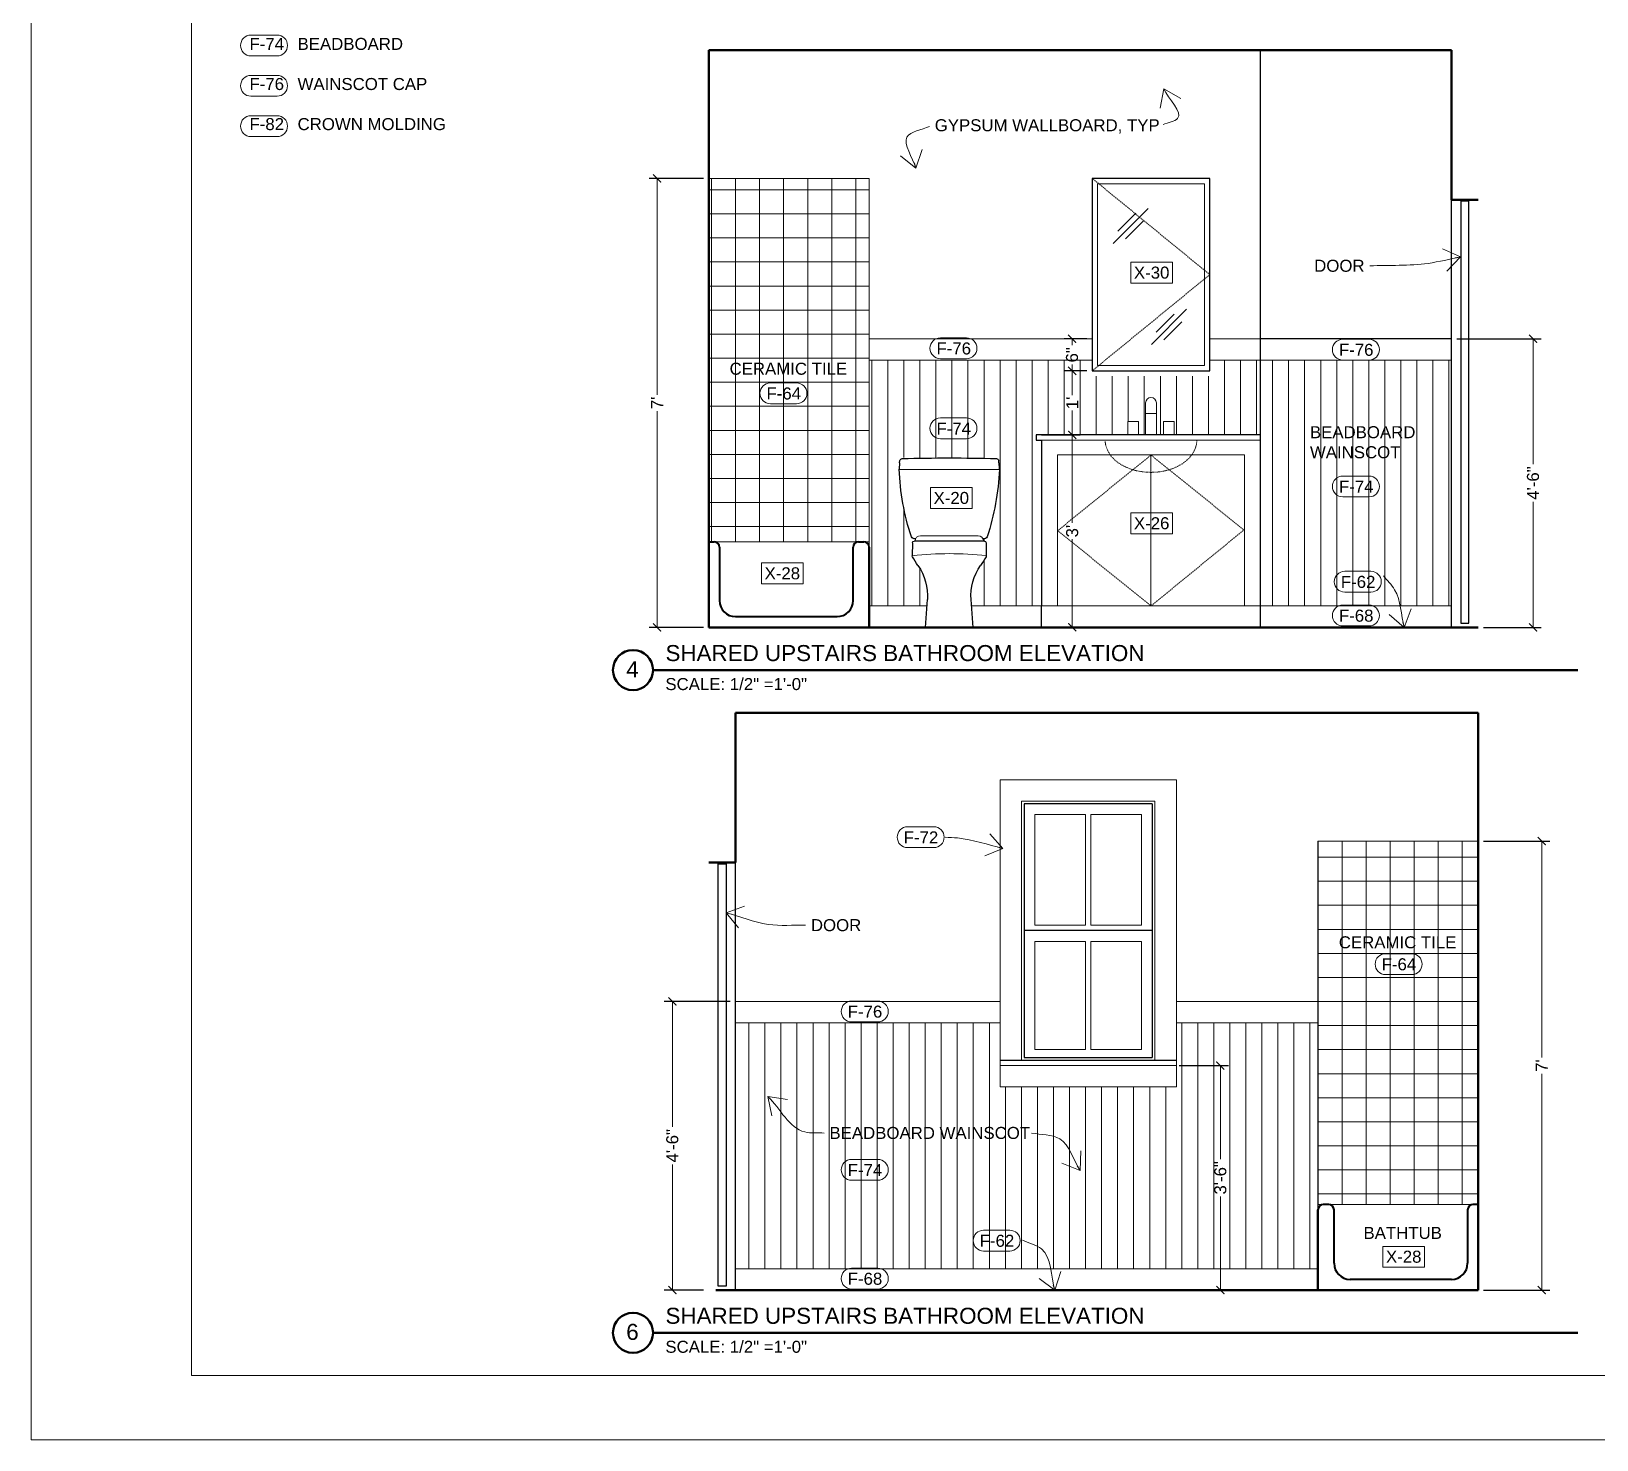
# Model space of a CAD drawing. Header units: inches. Extents: x -4969 to 16721, y 2489 to 24693.
# Drawn here: x 2466 to 2758.9, y 3602.5 to 3866 of the extents above; entities that cross this region are included whole.
import ezdxf

# ---------------------------------------------------------------- set-up
doc = ezdxf.new("R2010")
doc.units = ezdxf.units.IN
doc.header["$MEASUREMENT"] = 0
doc.linetypes.add('DASHED2', pattern=[0.375, 0.25, -0.125])
doc.layers.get('0').update_dxf_attribs({"lineweight": 5})
doc.layers.add('0-NPLT', color=1, linetype='Continuous', plot=False)
for name, color, linetype, lineweight in [('1', 1, 'Continuous', 9), ('2', 6, 'Continuous', 20), ('3', 3, 'Continuous', 30), ('4', 2, 'Continuous', 40), ('5', 4, 'Continuous', 50), ('A-DIMSx', 7, 'Continuous', 9), ('A-SYMB', 7, 'Continuous', 20), ('A-TEXTx', 7, 'Continuous', 20), ('TB-11x17', 7, 'Continuous', 100)]:
    doc.layers.add(name, color=color, linetype=linetype, lineweight=lineweight)
doc.styles.get("Standard").update_dxf_attribs({"font": 'Arial.ttf'})
doc.dimstyles.get("Standard").update_dxf_attribs({"dimtxt": 3, "dimasz": 2, "dimexe": 0.03125, "dimexo": 0.0625, "dimgap": 0.03125, "dimtad": 0, "dimtoh": 1, "dimdec": 4, "dimlfac": 0.99985, "dimzin": 0, "dimdsep": 46, "dimlunit": 4, "dimtxsty": 'Standard', "dimblk": 'ARCHTICK', "dimblk1": 'ARCHTICK', "dimblk2": 'ARCHTICK', "dimcen": 0.09, "dimclrt": 256, "dimadec": 0, "dimazin": 0, "dimtfac": 1, "dimtdec": 4, "dimtofl": 0, "dimtmove": 0, "dimatfit": 3, "dimfxl": 1, "dimtolj": 1, "dimtzin": 0, "dimarcsym": 0})
pattern_1 = [(90, (46.2847, 6.8592), (-3, 2e-16), [])]

# ---------------------------------------------------------------- blocks, each defined once
blk = doc.blocks.new('TOILET round TOTO front')
at = {"layer": '1', "linetype": 'Continuous'}
blk.add_line((20697.74, 1777.34), (20716.49, 1777.34), dxfattribs=at)
blk.add_arc((20707.06, 1700.07), 61.53, 83.5209, 96.4133, dxfattribs=at)
at = {"layer": '3', "linetype": 'Continuous'}
for p, q in [((20697.83, 1778.6), (20697.74, 1777.34)), ((20697.84, 1778.62), (20697.75, 1777.46)), ((20716.4, 1778.62), (20716.49, 1777.42)), ((20700.23, 1763.64), (20700.18, 1761.22)), ((20700.23, 1763.64), (20700.18, 1761.22)), ((20700.55, 1763.95), (20713.69, 1763.95)), ((20714, 1763.64), (20714.05, 1761.22)), ((20714, 1763.64), (20714.05, 1761.22)), ((20702.65, 1747.81), (20703.03, 1753.01)), ((20711.58, 1747.81), (20711.2, 1753.01)), ((20702.65, 1747.81), (20711.58, 1747.81))]:
    blk.add_line(p, q, dxfattribs=at)
at = {"layer": '3'}
for p, q in [((20697.83, 1778.6), (20697.87, 1779.01)), ((20716.4, 1778.6), (20716.36, 1779.01))]:
    blk.add_line(p, q, dxfattribs=at)
at = {"layer": '3', "lineweight": 5, "ltscale": 0.1}
for p, q in [((20700.72, 1763.95), (20700.72, 1763.95)), ((20701.72, 1764.95), (20712.51, 1764.95)), ((20713.51, 1763.95), (20713.51, 1763.95))]:
    blk.add_line(p, q, dxfattribs=at)
at = {"layer": '3'}
for centre, start, end in [((20698.32, 1778.93), 91.6637, 169.4272), ((20715.91, 1778.93), 10.3125, 88.3363)]:
    blk.add_arc(centre, 0.458, start, end, dxfattribs=at)
at = {"layer": '3', "linetype": 'Continuous'}
for centre, radius, start, end in [((20707.6, 1416.7), 362.81, 90.0771, 91.4679), ((20706.63, 1416.7), 362.81, 88.5321, 89.9229), ((20744.13, 1779.28), 46.43, 182.3973, 198.229), ((20670.58, 1779.16), 45.94, 341.7263, 357.8263), ((20700.73, 1765.14), 0.799, 208.8893, 275.2329), ((20700.55, 1763.64), 0.315, 90, 178.8457), ((20700.55, 1763.64), 0.315, 90, 178.8457), ((20713.51, 1765.14), 0.8, 264.6984, 331.1046), ((20713.69, 1763.64), 0.315, 1.1543, 90), ((20713.69, 1763.64), 0.315, 1.1543, 90), ((20700.58, 1761.21), 0.394, 178.8457, 209.5848), ((20700.58, 1761.21), 0.394, 178.8457, 209.5848), ((20717.7, 1770.93), 20.08, 209.5848, 215.1041), ((20696.54, 1770.93), 20.08, 324.8959, 330.4152), ((20713.66, 1761.21), 0.394, 330.4152, 1.1543), ((20713.66, 1761.21), 0.394, 330.4152, 1.1543), ((20693.21, 1753.72), 9.84, 355.8464, 35.1041), ((20721.02, 1753.72), 9.84, 144.8959, 184.1536)]:
    blk.add_arc(centre, radius, start, end, dxfattribs=at)
at = {"layer": '3', "lineweight": 5, "ltscale": 0.1}
for centre, start, end in [((20701.72, 1763.95), 90, 180), ((20712.51, 1763.95), 0, 90)]:
    blk.add_arc(centre, 1, start, end, dxfattribs=at)
blk = doc.blocks.new('_ArchTick')
at = {"color": 0, "linetype": 'ByBlock', "lineweight": 0, "const_width": 0.15}
blk.add_lwpolyline([(-0.5, -0.5), (0.5, 0.5)], dxfattribs=at)
blk = doc.blocks.new('*D255')
at = {"layer": 'A-DIMSx', "color": 0, "lineweight": -2, "ltscale": 0.1, "transparency": 16777216}
for p, q in [((2732.78, 3808.5), (2748.53, 3808.5)), ((2737.78, 3754.5), (2748.53, 3754.5))]:
    blk.add_line(p, q, dxfattribs=at)
at = {"layer": 'A-DIMSx', "color": 0, "lineweight": 5, "ltscale": 0.1, "transparency": 16777216}
for p, q in [((2747.03, 3808.5), (2747.03, 3785.04)), ((2747.03, 3754.5), (2747.03, 3777.97))]:
    blk.add_line(p, q, dxfattribs=at)
at = {"layer": 'Defpoints', "color": 0, "ltscale": 0.1, "transparency": 16777216}
for p in [(2731.78, 3808.5), (2736.78, 3754.5), (2747.03, 3754.5)]:
    blk.add_point(p, dxfattribs=at)
at = {"layer": 'A-DIMSx', "color": 0, "lineweight": 5, "ltscale": 0.1, "transparency": 16777216, "xscale": 1.5, "yscale": 1.5, "zscale": 1.5}
for p, rotation in [((2747.03, 3808.5), 90), ((2747.03, 3754.5), 270)]:
    blk.add_blockref('_ArchTick', p, dxfattribs=dict(at, rotation=rotation))
at = {"layer": 'A-DIMSx', "ltscale": 0.1, "transparency": 16777216, "insert": (2747.03, 3781.5), "char_height": 2.25, "attachment_point": 5, "rotation": 90}
blk.add_mtext('\\A1;4\'-6"', dxfattribs=at)
blk = doc.blocks.new('*D256')
at = {"layer": 'A-DIMSx', "color": 0, "lineweight": -2, "ltscale": 0.1, "transparency": 16777216}
for p, q in [((2655.03, 3790.5), (2662.29, 3790.5)), ((2656.03, 3754.5), (2662.29, 3754.5))]:
    blk.add_line(p, q, dxfattribs=at)
at = {"layer": 'A-DIMSx', "color": 0, "lineweight": 5, "ltscale": 0.1, "transparency": 16777216}
for p, q in [((2660.79, 3790.5), (2660.79, 3774.04)), ((2660.79, 3754.5), (2660.79, 3770.97))]:
    blk.add_line(p, q, dxfattribs=at)
at = {"layer": 'Defpoints', "color": 0, "ltscale": 0.1, "transparency": 16777216}
for p in [(2654.03, 3790.5), (2655.03, 3754.5), (2660.79, 3754.5)]:
    blk.add_point(p, dxfattribs=at)
at = {"layer": 'A-DIMSx', "color": 0, "lineweight": 5, "ltscale": 0.1, "transparency": 16777216, "xscale": 1.5, "yscale": 1.5, "zscale": 1.5}
for p, rotation in [((2660.79, 3790.5), 90), ((2660.79, 3754.5), 270)]:
    blk.add_blockref('_ArchTick', p, dxfattribs=dict(at, rotation=rotation))
at = {"layer": 'A-DIMSx', "ltscale": 0.1, "transparency": 16777216, "insert": (2660.79, 3772.5), "char_height": 2.25, "attachment_point": 5, "rotation": 90}
blk.add_mtext("\\A1;3'", dxfattribs=at)
blk = doc.blocks.new('*D257')
at = {"layer": 'A-DIMSx', "color": 0, "lineweight": -2, "ltscale": 0.1, "transparency": 16777216}
for p, q in [((2663.53, 3802.5), (2659.29, 3802.5)), ((2659.79, 3790.5), (2659.29, 3790.5))]:
    blk.add_line(p, q, dxfattribs=at)
at = {"layer": 'A-DIMSx', "color": 0, "lineweight": 5, "ltscale": 0.1, "transparency": 16777216}
for p, q in [((2660.79, 3802.5), (2660.79, 3797.93)), ((2660.79, 3790.5), (2660.79, 3795.07))]:
    blk.add_line(p, q, dxfattribs=at)
at = {"layer": 'Defpoints', "color": 0, "ltscale": 0.1, "transparency": 16777216}
for p in [(2660.79, 3802.5), (2664.53, 3802.5), (2660.79, 3790.5)]:
    blk.add_point(p, dxfattribs=at)
at = {"layer": 'A-DIMSx', "color": 0, "lineweight": 5, "ltscale": 0.1, "transparency": 16777216, "xscale": 1.5, "yscale": 1.5, "zscale": 1.5}
for p, rotation in [((2660.79, 3802.5), 90), ((2660.79, 3790.5), 270)]:
    blk.add_blockref('_ArchTick', p, dxfattribs=dict(at, rotation=rotation))
at = {"layer": 'A-DIMSx', "ltscale": 0.1, "transparency": 16777216, "insert": (2660.79, 3796.5), "char_height": 2.25, "attachment_point": 5, "rotation": 90}
blk.add_mtext("\\A1;1'", dxfattribs=at)
blk = doc.blocks.new('*D258')
at = {"layer": 'A-DIMSx', "color": 0, "lineweight": -2, "ltscale": 0.1, "transparency": 16777216}
for p, q in [((2663.53, 3808.5), (2659.26, 3808.5)), ((2663.53, 3802.5), (2659.26, 3802.5))]:
    blk.add_line(p, q, dxfattribs=at)
at = {"layer": 'A-DIMSx', "color": 0, "lineweight": 5, "ltscale": 0.1, "transparency": 16777216}
for p, q in [((2660.76, 3808.5), (2660.76, 3807.3)), ((2660.76, 3802.5), (2660.76, 3803.7))]:
    blk.add_line(p, q, dxfattribs=at)
at = {"layer": 'Defpoints', "color": 0, "ltscale": 0.1, "transparency": 16777216}
for p in [(2660.76, 3808.5), (2664.53, 3808.5), (2664.53, 3802.5)]:
    blk.add_point(p, dxfattribs=at)
at = {"layer": 'A-DIMSx', "color": 0, "lineweight": 5, "ltscale": 0.1, "transparency": 16777216, "xscale": 1.5, "yscale": 1.5, "zscale": 1.5}
for p, rotation in [((2660.76, 3808.5), 90), ((2660.76, 3802.5), 270)]:
    blk.add_blockref('_ArchTick', p, dxfattribs=dict(at, rotation=rotation))
at = {"layer": 'A-DIMSx', "ltscale": 0.1, "transparency": 16777216, "insert": (2660.76, 3805.5), "char_height": 2.25, "attachment_point": 5, "rotation": 90}
blk.add_mtext('\\A1;6"', dxfattribs=at)
blk = doc.blocks.new('*D259')
at = {"layer": 'A-DIMSx', "color": 0, "lineweight": -2, "ltscale": 0.1, "transparency": 16777216}
for p, q in [((2591.78, 3838.5), (2581.62, 3838.5)), ((2591.78, 3754.5), (2581.62, 3754.5))]:
    blk.add_line(p, q, dxfattribs=at)
at = {"layer": 'A-DIMSx', "color": 0, "lineweight": 5, "ltscale": 0.1, "transparency": 16777216}
for p, q in [((2583.12, 3838.5), (2583.12, 3798.03)), ((2583.12, 3754.5), (2583.12, 3794.97))]:
    blk.add_line(p, q, dxfattribs=at)
at = {"layer": 'Defpoints', "color": 0, "ltscale": 0.1, "transparency": 16777216}
for p in [(2583.12, 3838.5), (2592.78, 3838.5), (2592.78, 3754.5)]:
    blk.add_point(p, dxfattribs=at)
at = {"layer": 'A-DIMSx', "color": 0, "lineweight": 5, "ltscale": 0.1, "transparency": 16777216, "xscale": 1.5, "yscale": 1.5, "zscale": 1.5}
for p, rotation in [((2583.12, 3838.5), 90), ((2583.12, 3754.5), 270)]:
    blk.add_blockref('_ArchTick', p, dxfattribs=dict(at, rotation=rotation))
at = {"layer": 'A-DIMSx', "ltscale": 0.1, "transparency": 16777216, "insert": (2583.12, 3796.5), "char_height": 2.25, "attachment_point": 5, "rotation": 90}
blk.add_mtext("\\A1;7'", dxfattribs=at)
blk = doc.blocks.new('*D260')
at = {"layer": 'A-DIMSx', "color": 0, "lineweight": -2, "ltscale": 0.1, "transparency": 16777216}
for p, q in [((2596.78, 3684.5), (2584.46, 3684.5)), ((2591.78, 3630.5), (2584.46, 3630.5))]:
    blk.add_line(p, q, dxfattribs=at)
at = {"layer": 'A-DIMSx', "color": 0, "lineweight": 5, "ltscale": 0.1, "transparency": 16777216}
for p, q in [((2585.96, 3684.5), (2585.96, 3661.04)), ((2585.96, 3630.5), (2585.96, 3653.97))]:
    blk.add_line(p, q, dxfattribs=at)
at = {"layer": 'Defpoints', "color": 0, "ltscale": 0.1, "transparency": 16777216}
for p in [(2585.96, 3684.5), (2597.78, 3684.5), (2592.78, 3630.5)]:
    blk.add_point(p, dxfattribs=at)
at = {"layer": 'A-DIMSx', "color": 0, "lineweight": 5, "ltscale": 0.1, "transparency": 16777216, "xscale": 1.5, "yscale": 1.5, "zscale": 1.5}
for p, rotation in [((2585.96, 3684.5), 90), ((2585.96, 3630.5), 270)]:
    blk.add_blockref('_ArchTick', p, dxfattribs=dict(at, rotation=rotation))
at = {"layer": 'A-DIMSx', "ltscale": 0.1, "transparency": 16777216, "insert": (2585.96, 3657.5), "char_height": 2.25, "attachment_point": 5, "rotation": 90}
blk.add_mtext('\\A1;4\'-6"', dxfattribs=at)
blk = doc.blocks.new('*D261')
at = {"layer": 'A-DIMSx', "color": 0, "lineweight": -2, "ltscale": 0.1, "transparency": 16777216}
for p, q in [((2680.78, 3672.5), (2690.02, 3672.5)), ((2648.78, 3630.5), (2690.02, 3630.5))]:
    blk.add_line(p, q, dxfattribs=at)
at = {"layer": 'A-DIMSx', "color": 0, "lineweight": 5, "ltscale": 0.1, "transparency": 16777216}
for p, q in [((2688.52, 3672.5), (2688.52, 3654.99)), ((2688.52, 3630.5), (2688.52, 3648.01))]:
    blk.add_line(p, q, dxfattribs=at)
at = {"layer": 'Defpoints', "color": 0, "ltscale": 0.1, "transparency": 16777216}
for p in [(2679.78, 3672.5), (2647.78, 3630.5), (2688.52, 3630.5)]:
    blk.add_point(p, dxfattribs=at)
at = {"layer": 'A-DIMSx', "color": 0, "lineweight": 5, "ltscale": 0.1, "transparency": 16777216, "xscale": 1.5, "yscale": 1.5, "zscale": 1.5}
for p, rotation in [((2688.52, 3672.5), 90), ((2688.52, 3630.5), 270)]:
    blk.add_blockref('_ArchTick', p, dxfattribs=dict(at, rotation=rotation))
at = {"layer": 'A-DIMSx', "ltscale": 0.1, "transparency": 16777216, "insert": (2688.52, 3651.5), "char_height": 2.25, "attachment_point": 5, "rotation": 90}
blk.add_mtext('\\A1;3\'-6"', dxfattribs=at)
blk = doc.blocks.new('*D262')
at = {"layer": 'A-DIMSx', "color": 0, "lineweight": -2, "ltscale": 0.1, "transparency": 16777216}
for p, q in [((2737.78, 3714.5), (2750.15, 3714.5)), ((2737.78, 3630.5), (2750.15, 3630.5))]:
    blk.add_line(p, q, dxfattribs=at)
at = {"layer": 'A-DIMSx', "color": 0, "lineweight": 5, "ltscale": 0.1, "transparency": 16777216}
for p, q in [((2748.65, 3714.5), (2748.65, 3674.03)), ((2748.65, 3630.5), (2748.65, 3670.97))]:
    blk.add_line(p, q, dxfattribs=at)
at = {"layer": 'Defpoints', "color": 0, "ltscale": 0.1, "transparency": 16777216}
for p in [(2736.78, 3714.5), (2736.78, 3630.5), (2748.65, 3630.5)]:
    blk.add_point(p, dxfattribs=at)
at = {"layer": 'A-DIMSx', "color": 0, "lineweight": 5, "ltscale": 0.1, "transparency": 16777216, "xscale": 1.5, "yscale": 1.5, "zscale": 1.5}
for p, rotation in [((2748.65, 3714.5), 90), ((2748.65, 3630.5), 270)]:
    blk.add_blockref('_ArchTick', p, dxfattribs=dict(at, rotation=rotation))
at = {"layer": 'A-DIMSx', "ltscale": 0.1, "transparency": 16777216, "insert": (2748.65, 3672.5), "char_height": 2.25, "attachment_point": 5, "rotation": 90}
blk.add_mtext("\\A1;7'", dxfattribs=at)
blk = doc.blocks.new('CALLOUT - FINISHES')
at = {"layer": 'A-SYMB', "lineweight": 20, "ltscale": 0.1}
for p, q in [((6510.71, 5650.46), (6520.5, 5650.46)), ((6520.5, 5642.67), (6510.71, 5642.67))]:
    blk.add_line(p, q, dxfattribs=at)
for centre, start, end in [((6510.71, 5646.57), 90, 270), ((6520.5, 5646.57), 270, 90)]:
    blk.add_arc(centre, 3.9, start, end, dxfattribs=at)
blk = doc.blocks.new('CALLOUT - EQUIPMENT')
at = {"layer": 'A-SYMB', "lineweight": 20, "ltscale": 0.1}
for p, q in [((6507.92, 5642.87), (6523.51, 5642.87)), ((6507.92, 5635.08), (6507.92, 5642.87)), ((6523.51, 5635.08), (6523.51, 5642.87)), ((6523.51, 5635.08), (6507.92, 5635.08))]:
    blk.add_line(p, q, dxfattribs=at)
blk = doc.blocks.new('BORDER 11X17')
at = {"layer": '0-NPLT', "lineweight": 9, "ltscale": 0.1}
blk.add_lwpolyline([(29864.74, -10461.77), (29048.74, -10461.77), (29048.74, -10989.77), (29864.74, -10989.77), (29864.74, -10461.77)], dxfattribs=at)
blk.add_lwpolyline([(29792.74, -10473.77), (29078.74, -10473.77), (29078.74, -10977.77), (29792.74, -10977.77)], close=True, dxfattribs=at)

msp = doc.modelspace()

# ---------------------------------------------------------------- hatches: boundary and pattern name
at = {"layer": '1', "ltscale": 0.25}
h = msp.add_hatch(dxfattribs=at)
h.set_pattern_fill('ANSI37', color=256, scale=36, angle=135, style=0)
h.set_pattern_definition([(180, (46.2847, 6.859), (-6e-16, -4.5), []), (270, (46.2847, 6.859), (4.5, -8e-16), [])])
h.paths.add_polyline_path([(2592.7843815, 3770.5008975), (2592.7843815, 3838.5008975), (2622.7843815, 3838.5008975), (2622.7843815, 3770.5008975)])
h = msp.add_hatch(dxfattribs=at)
h.set_pattern_fill('ANSI31', color=256, scale=24, angle=45, style=0)
h.set_pattern_definition(pattern_1)
h.paths.add_polyline_path([(2674.5343815, 3790.5008975), (2674.5343815, 3794.5008975), (2674.5343815, 3796.5008975, -1), (2676.5343815, 3796.5008975), (2676.5343815, 3794.5008975), (2676.5343815, 3790.5008975), (2677.8832282, 3790.5008975), (2677.8832282, 3793.0008975), (2679.8832282, 3793.0008975), (2679.8832282, 3790.5008975), (2696.0343815, 3790.5008975), (2696.0343815, 3804.5008979), (2687.5343815, 3804.5008983), (2687.5343815, 3801.5008975), (2663.5343815, 3801.5008975), (2663.5343815, 3804.5008979), (2622.7843815, 3804.5008997), (2622.7843815, 3769.5008975), (2622.7843815, 3758.5008975), (2633.6135732, 3758.5008975), (2633.6243878, 3758.6498163), (2633.7008416, 3759.7026028, 0.1729892383), (2631.9362919, 3766.0760358, -0.0240872857), (2630.9018171, 3767.7096045, -0.1349347385), (2630.8505654, 3767.9119227), (2630.8993884, 3770.3350149, -0.4083250827), (2631.2143047, 3770.6436499), (2631.3852881, 3770.6436499, -0.1014588685), (2631.4659698, 3771.0371644, -0.2973536632), (2630.6942866, 3771.4472079, -0.0483329346), (2628.7403716, 3780.0896446, -0.0311347599), (2628.3006714, 3786.2703414), (2647.1641869, 3786.230607, -0.0109177885), (2647.1464146, 3784.2597191), (2647.1550433, 3784.1483369), (2647.1641869, 3784.0303096, -0.0345531569), (2646.4546373, 3777.6595475, -0.0355484151), (2644.8744765, 3771.4472079, -0.2974907231), (2644.1027435, 3771.0372809, -0.1014908609), (2644.1834749, 3770.6436499), (2644.2515605, 3770.6436499), (2644.3544584, 3770.6436499, -0.4083250827), (2644.6693747, 3770.3350149), (2644.7181976, 3767.9119227, -0.1349347385), (2644.666946, 3767.7096045, -0.0240872857), (2643.6324712, 3766.0760358, 0.1729892383), (2641.8679215, 3759.7026028), (2641.9551899, 3758.5008975), (2655.0343815, 3758.5008975), (2655.0343815, 3789.5008975), (2654.0343815, 3789.5008975), (2654.0343815, 3790.5008975), (2671.1855349, 3790.5008975), (2671.1855349, 3793.0008975), (2673.1855349, 3793.0008975), (2673.1855349, 3790.5008975)])
h = msp.add_hatch(dxfattribs=at)
h.set_pattern_fill('ANSI31', color=256, scale=24, angle=45, style=0)
h.set_pattern_definition(pattern_1)
h.paths.add_polyline_path([(2731.7843815, 3758.5008975), (2731.7843815, 3804.5008979), (2696.0343815, 3804.5008995), (2696.0343815, 3758.5008975)])
h = msp.add_hatch(dxfattribs=at)
h.set_pattern_fill('ANSI37', color=256, scale=36, angle=135, style=0)
h.set_pattern_definition([(180, (56.2847, 7.985), (-6e-16, -4.5), []), (270, (56.2847, 7.985), (4.5, -8e-16), [])])
h.paths.add_polyline_path([(2736.7843815, 3646.5008975), (2736.7843815, 3714.5008975), (2706.7843815, 3714.5008975), (2706.7843815, 3646.5008975)])
h = msp.add_hatch(dxfattribs=at)
h.set_pattern_fill('ANSI31', color=256, scale=24, angle=45, style=0)
h.set_pattern_definition([(90, (56.2847, 7.985), (-3, 2e-16), [])])
h.paths.add_polyline_path([(2706.7843815, 3645.5008975), (2706.7843815, 3680.5008988), (2679.7839082, 3680.5009), (2679.7839082, 3668.5009186), (2647.783967, 3668.5009186), (2647.7839562, 3680.5008975), (2597.7843815, 3680.5008997), (2597.7843815, 3634.5008975), (2706.7843815, 3634.5008975)])

# ---------------------------------------------------------------- linework, layer by layer
at = {"layer": '1', "linetype": 'DASHED2', "ltscale": 0.25}
for p, q in [((2686.5343815, 3820.5008975), (2664.5343815, 3838.5008975)), ((2664.5343815, 3802.5008975), (2686.5343815, 3820.5008975)), ((2675.5343815, 3786.7508975), (2658.1232913, 3772.6258975)), ((2675.5343815, 3786.7508975), (2693.0343815, 3772.6258975)), ((2658.0343815, 3772.6258975), (2675.5343815, 3758.5008975)), ((2692.9595259, 3772.7520242), (2675.5343815, 3758.5008975))]:
    msp.add_line(p, q, dxfattribs=at)
at = {"layer": '1', "ltscale": 0.25}
for p, q in [((2665.5343815, 3837.5008975), (2665.5343815, 3803.5008975)), ((2685.5343815, 3837.5008975), (2665.5343815, 3837.5008975)), ((2685.5343815, 3803.5008975), (2685.5343815, 3837.5008975)), ((2668.425517, 3826.2998041), (2675.0222418, 3832.8965289)), ((2669.3303292, 3828.6188299), (2672.7032161, 3831.9917168)), ((2670.7445428, 3827.2046163), (2674.1174297, 3830.5775032)), ((2675.611475, 3807.4136325), (2682.2081998, 3814.0103573)), ((2676.5162872, 3809.7326582), (2679.8891741, 3813.1055451)), ((2677.9305008, 3808.3184446), (2681.3033877, 3811.6913315)), ((2665.5343815, 3803.5008975), (2685.5343815, 3803.5008975))]:
    msp.add_line(p, q, dxfattribs=at)
at = {"layer": '1'}
for p, q in [((2664.5343815, 3804.5008979), (2622.7843815, 3804.5008997)), ((2696.0343815, 3804.5008979), (2686.5343815, 3804.5008983)), ((2633.6135732, 3758.5008975), (2622.7843815, 3758.5008975)), ((2655.0343815, 3758.5008975), (2641.9551899, 3758.5008975)), ((2647.2839577, 3680.5008975), (2597.7843815, 3680.5008997)), ((2706.7843815, 3680.5008988), (2680.2839082, 3680.5009)), ((2706.7843815, 3634.5008975), (2597.7843815, 3634.5008975))]:
    msp.add_line(p, q, dxfattribs=at)
at = {"layer": '1', "linetype": 'DASHED2', "ltscale": 0.25, "extrusion": (0, 0, -1)}
msp.add_ellipse((2675.5343815, 3789.5008975), major_axis=(8.5662936, 0), ratio=0.7004196088, start_param=0, end_param=3.1415926536, dxfattribs=at)
at = {"layer": '2'}
for p, q in [((2622.7843815, 3838.5008975), (2592.7843815, 3838.5008975)), ((2622.7843815, 3769.5008975), (2622.7843815, 3838.5008975)), ((2664.5343815, 3808.5008979), (2622.7843815, 3808.5008997)), ((2696.0343815, 3808.5008979), (2686.5343815, 3808.5008983)), ((2731.7843815, 3804.5008979), (2696.0343815, 3804.5008995)), ((2693.0343815, 3786.7508975), (2658.0343815, 3786.7508975)), ((2658.0343815, 3758.5008975), (2658.0343815, 3786.7508975)), ((2675.5343815, 3758.5008975), (2675.5343815, 3786.7508975)), ((2693.0343815, 3758.5008975), (2693.0343815, 3786.7508975)), ((2693.0343815, 3758.5008975), (2658.0343815, 3758.5008975)), ((2731.7843815, 3758.5008975), (2696.0343815, 3758.5008975)), ((2647.2839226, 3725.9909842), (2647.283967, 3668.5009182)), ((2647.2839226, 3725.9909842), (2680.2839082, 3725.9909842)), ((2680.2839082, 3725.9909842), (2680.2839082, 3668.5009186)), ((2676.2839082, 3721.9966142), (2651.2839082, 3721.995201)), ((2651.2839082, 3721.995201), (2651.2839082, 3673.5009085)), ((2676.2839082, 3721.9966142), (2676.2839082, 3673.5008865)), ((2653.7839082, 3698.7457519), (2653.7839082, 3719.4957519)), ((2663.2839082, 3719.4957519), (2653.7839082, 3719.4957519)), ((2663.2839082, 3698.7457519), (2663.2839082, 3719.4957519)), ((2664.2839082, 3698.7457519), (2664.2839082, 3719.4957519)), ((2673.7839082, 3719.4957519), (2664.2839082, 3719.4957519)), ((2673.7839082, 3698.7457519), (2673.7839082, 3719.4957519)), ((2706.7843815, 3645.5008975), (2706.7843815, 3714.5008975)), ((2706.7843815, 3714.5008975), (2736.7843815, 3714.5008975)), ((2653.7839082, 3698.7457519), (2663.2839082, 3698.7457519)), ((2664.2839082, 3698.7457519), (2673.7839082, 3698.7457519)), ((2663.2839082, 3695.7457519), (2653.7839082, 3695.7457519)), ((2653.7839082, 3675.4957519), (2653.7839082, 3695.7457519)), ((2663.2839082, 3675.4957519), (2663.2839082, 3695.7457519)), ((2673.7839082, 3695.7457519), (2664.2839082, 3695.7457519)), ((2664.2839082, 3675.4957519), (2664.2839082, 3695.7457519)), ((2673.7839082, 3675.4957519), (2673.7839082, 3695.7457519)), ((2647.2839546, 3684.5008975), (2597.7843815, 3684.5008997)), ((2706.7843815, 3684.5008988), (2680.2839082, 3684.5009)), ((2653.7839082, 3675.4957519), (2663.2839082, 3675.4957519)), ((2664.2839082, 3675.4957519), (2673.7839082, 3675.4957519)), ((2647.2839639, 3672.5009186), (2680.2839082, 3672.5009186)), ((2647.283967, 3668.5009186), (2680.2839082, 3668.5009186))]:
    msp.add_line(p, q, dxfattribs=at)
at = {"layer": '2', "ltscale": 0.25}
for p, q in [((2674.5343815, 3796.5008975), (2674.5343815, 3794.5008975)), ((2674.5343815, 3790.5008975), (2674.5343815, 3794.5008975)), ((2674.5343815, 3794.5008975), (2676.5343815, 3794.5008975)), ((2676.5343815, 3796.5008975), (2676.5343815, 3794.5008975)), ((2676.5343815, 3790.5008975), (2676.5343815, 3794.5008975)), ((2671.1855349, 3790.5008975), (2671.1855349, 3793.0008975)), ((2671.1855349, 3793.0008975), (2673.1855349, 3793.0008975)), ((2673.1855349, 3790.5008975), (2673.1855349, 3793.0008975)), ((2677.8832282, 3790.5008975), (2677.8832282, 3793.0008975)), ((2677.8832282, 3793.0008975), (2679.8832282, 3793.0008975)), ((2679.8832282, 3790.5008975), (2679.8832282, 3793.0008975)), ((2696.0343815, 3758.5008975), (2655.0343815, 3758.5008975))]:
    msp.add_line(p, q, dxfattribs=at)
at = {"layer": '2', "ltscale": 0.1}
for p, q in [((2655.0343815, 3789.5008975), (2696.0343815, 3789.5008975)), ((2622.7843815, 3770.5008975), (2592.7843815, 3770.5008975)), ((2706.7843815, 3646.5008975), (2736.7843815, 3646.5008975))]:
    msp.add_line(p, q, dxfattribs=at)
at = {"layer": '2', "ltscale": 0.25}
msp.add_arc((2675.5343815, 3796.5008975), 1, 0, 180, dxfattribs=at)
at = {"layer": '3'}
for p, q in [((2696.0343815, 3754.5008975), (2696.0343815, 3862.5008975)), ((2731.7843815, 3754.5008975), (2731.7843815, 3834.5008975)), ((2731.7843815, 3808.5008979), (2696.0343815, 3808.5008995)), ((2675.7839082, 3721.4965859), (2651.7839082, 3721.4952293)), ((2651.7839082, 3721.4952293), (2651.7839082, 3674.000908)), ((2675.7839082, 3721.4965859), (2675.7839082, 3674.0008869)), ((2597.7843815, 3630.5008975), (2597.7843815, 3710.5008975)), ((2675.7838663, 3697.7464196), (2651.7838663, 3697.7450841)), ((2647.2839631, 3673.500912), (2680.2839082, 3673.5008829)), ((2651.7839082, 3674.000908), (2675.7839082, 3674.0008869))]:
    msp.add_line(p, q, dxfattribs=at)
at = {"layer": '3', "ltscale": 0.25}
for p, q in [((2686.5343815, 3838.5008975), (2664.5343815, 3838.5008975)), ((2664.5343815, 3838.5008975), (2664.5343815, 3802.5008975)), ((2686.5343815, 3802.5008975), (2686.5343815, 3838.5008975)), ((2664.5343815, 3802.5008975), (2686.5343815, 3802.5008975))]:
    msp.add_line(p, q, dxfattribs=at)
at = {"layer": '3', "ltscale": 0.1}
for p, q in [((2696.0343815, 3790.5008975), (2654.0343815, 3790.5008975)), ((2654.0343815, 3790.5008975), (2654.0343815, 3789.5008975)), ((2654.0343815, 3789.5008975), (2655.0343815, 3789.5008975)), ((2655.0343815, 3789.5008975), (2655.0343815, 3758.5008975)), ((2655.0343815, 3754.5008975), (2655.0343815, 3758.5008975))]:
    msp.add_line(p, q, dxfattribs=at)
at = {"layer": '3'}
for points in [[(2735.0343815, 3834.2508975), (2733.5343815, 3834.2508975), (2733.5343815, 3755.2508975), (2735.0343815, 3755.2508975), (2735.0343815, 3834.2508975)], [(2594.5343815, 3710.2508975), (2596.0343815, 3710.2508975), (2596.0343815, 3631.2508975), (2594.5343815, 3631.2508975), (2594.5343815, 3710.2508975)]]:
    msp.add_lwpolyline(points, dxfattribs=at)
at = {"layer": '4', "ltscale": 0.1}
for p, q in [((2592.7843815, 3770.5008975), (2593.7843815, 3770.5008975)), ((2620.7843815, 3770.5008975), (2621.7843815, 3770.5008975)), ((2597.7843815, 3756.5008975), (2616.7843815, 3756.5008975)), ((2708.7843815, 3646.5008975), (2707.7843815, 3646.5008975)), ((2736.7843815, 3646.5008975), (2735.7843815, 3646.5008975)), ((2731.7843815, 3632.5008975), (2712.7843815, 3632.5008975))]:
    msp.add_line(p, q, dxfattribs=at)
at = {"layer": '4', "ltscale": 0.25}
for p, q in [((2594.7843815, 3769.5008975), (2594.7843815, 3759.5008975)), ((2619.7843815, 3759.5008975), (2619.7843815, 3769.5008975)), ((2622.7843815, 3754.5008975), (2622.7843815, 3769.5008975)), ((2706.7843815, 3630.5008975), (2706.7843815, 3645.5008975)), ((2709.7843815, 3635.5008975), (2709.7843815, 3645.5008975)), ((2734.7843815, 3645.5008975), (2734.7843815, 3635.5008975))]:
    msp.add_line(p, q, dxfattribs=at)
for centre, start, end in [((2593.7843815, 3769.5008975), 0, 90), ((2620.7843815, 3769.5008975), 90, 180), ((2708.7843815, 3645.5008975), 0, 90), ((2735.7843815, 3645.5008975), 90, 180)]:
    msp.add_arc(centre, 1, start, end, dxfattribs=at)
at = {"layer": '4', "ltscale": 0.1}
for centre, radius, start, end in [((2621.7843815, 3769.5008975), 1, 0, 90), ((2597.7843815, 3759.5008975), 3, 180, 270), ((2616.7843815, 3759.5008975), 3, 270, 0), ((2707.7843815, 3645.5008975), 1, 90, 180), ((2712.7843815, 3635.5008975), 3, 180, 270), ((2731.7843815, 3635.5008975), 3, 270, 360)]:
    msp.add_arc(centre, radius, start, end, dxfattribs=at)
at = {"layer": '5'}
for p, q in [((2592.7843815, 3754.5008975), (2592.7843815, 3862.5008975)), ((2731.7843815, 3862.5008975), (2592.7843815, 3862.5008975)), ((2731.7843815, 3834.5008975), (2731.7843815, 3862.5008975)), ((2731.7843815, 3834.5008975), (2736.7843815, 3834.5008975)), ((2592.7843815, 3754.5008975), (2736.7843815, 3754.5008975)), ((2597.7843815, 3738.5008975), (2736.7843815, 3738.5008975)), ((2597.7843815, 3710.5008975), (2597.7843815, 3738.5008975)), ((2736.7843815, 3630.5008975), (2736.7843815, 3738.5008975)), ((2597.7843815, 3710.5008975), (2592.7843815, 3710.5008975)), ((2736.7843815, 3630.5008975), (2594.0996865, 3630.5008975))]:
    msp.add_line(p, q, dxfattribs=at)
at = {"layer": '5', "ltscale": 0.1}
for p, q in [((2622.7843815, 3754.5008975), (2622.7843815, 3769.5008975)), ((2582.2816029, 3746.5008975), (2755.419453, 3746.5008975)), ((2706.7843815, 3630.5008975), (2706.7843815, 3645.5008975)), ((2582.2816029, 3622.5008975), (2755.4351951, 3622.5008975))]:
    msp.add_line(p, q, dxfattribs=at)
for centre in [(2578.5998808, 3746.5008975), (2578.5998808, 3622.5008975)]:
    msp.add_circle(centre, 3.75, dxfattribs=at)

# ---------------------------------------------------------------- block references
at = {"ltscale": 0.1}
msp.add_blockref('BORDER 11X17', (-26582.7391542, 14592.2729885), dxfattribs=at)
at = {"ltscale": 0.1, "xscale": -1}
msp.add_blockref('TOILET round TOTO front', (23344.900158, 2006.6906759), dxfattribs=at)
at = {"layer": '2', "ltscale": 0.25}
for name, p, xscale, yscale, zscale in [('CALLOUT - FINISHES', (-748.2508335, 1040.0883629), 0.5000000000000008, 0.5000000000000008, 0.5000000000000008), ('CALLOUT - FINISHES', (-748.2508335, 1032.5502733), 0.5000000000000008, 0.5000000000000008, 0.5000000000000008), ('CALLOUT - FINISHES', (-748.2508335, 1024.9995351), 0.5000000000000008, 0.5000000000000008, 0.5000000000000008), ('CALLOUT - EQUIPMENT', (-582.1983021, 1001.3718323), 0.5, 0.5, 0.5), ('CALLOUT - FINISHES', (-619.2341529, 983.4320519), 0.5, 0.5, 0.5), ('CALLOUT - FINISHES', (-543.9224266, 983.174055), 0.5, 0.5, 0.5), ('CALLOUT - FINISHES', (-651.0474687, 975.0046176), 0.5, 0.5, 0.5), ('CALLOUT - FINISHES', (-619.2341529, 968.4557784), 0.5, 0.5, 0.5), ('CALLOUT - FINISHES', (-543.9224266, 957.5809892), 0.5, 0.5, 0.5), ('CALLOUT - EQUIPMENT', (-619.6922668, 959.2098491), 0.5, 0.5, 0.5), ('CALLOUT - EQUIPMENT', (-582.1983021, 954.47885), 0.5, 0.5, 0.5), ('CALLOUT - EQUIPMENT', (-651.3106962, 945.1073791), 0.5, 0.5, 0.5), ('CALLOUT - FINISHES', (-543.5615008, 939.7524454), 0.5, 0.5, 0.5), ('CALLOUT - FINISHES', (-543.9224266, 933.4287137), 0.5, 0.5, 0.5), ('CALLOUT - FINISHES', (-625.3623682, 891.9522002), 0.5, 0.5, 0.5), ('CALLOUT - FINISHES', (-535.9267031, 868.199295), 0.5, 0.5, 0.5), ('CALLOUT - FINISHES', (-635.8415374, 859.3393557), 0.5, 0.5, 0.5), ('CALLOUT - FINISHES', (-635.8415374, 829.7096816), 0.5, 0.5, 0.5), ('CALLOUT - FINISHES', (-611.1438215, 816.463144), 0.5, 0.5, 0.5), ('CALLOUT - EQUIPMENT', (-535.0274982, 817.2394955), 0.5, 0.5, 0.5), ('CALLOUT - FINISHES', (-635.8415374, 809.3564259), 0.5, 0.5, 0.5)]:
    msp.add_blockref(name, p, dxfattribs=dict(at, xscale=xscale, yscale=yscale, zscale=zscale))

# ---------------------------------------------------------------- texts
at = {"ltscale": 0.1, "char_height": 3}
for s, insert, width, attachment_point in [('SHARED UPSTAIRS BATHROOM ELEVATION', (2584.6748043, 3751.1864742), 156.107329603, 1), ('4', (2578.4939584, 3746.6482025), 5.575289045, 5), ('SHARED UPSTAIRS BATHROOM ELEVATION', (2584.6748043, 3627.1864742), 156.107329603, 1), ('6', (2578.4939584, 3622.6482025), 5.575289045, 5)]:
    msp.add_mtext(s, dxfattribs=dict(at, insert=insert, width=width, attachment_point=attachment_point))
at = {"layer": 'A-SYMB', "ltscale": 0.5, "char_height": 2.25, "width": 1.821971046, "attachment_point": 5}
for s, insert in [('{X-30}', (2675.6592373, 3820.8579416)), ('{F-76}', (2638.6233864, 3806.6728427)), ('{F-76}', (2713.9351128, 3806.4148457)), ('{F-64}', (2606.8100706, 3798.2454083)), ('{F-74}', (2638.6233864, 3791.6965692)), ('{F-74}', (2713.9351128, 3780.8217799)), ('{X-20}', (2638.1652726, 3778.6959584)), ('{X-26}', (2675.6592373, 3773.9649593)), ('{X-28}', (2606.5468432, 3764.5934883)), ('{F-62}', (2714.2960385, 3762.9932361)), ('{F-68}', (2713.9351128, 3756.6695045)), ('{F-72}', (2632.4951711, 3715.1929909)), ('{F-64}', (2721.9308362, 3691.4400858)), ('{F-76}', (2622.0160019, 3682.5801465)), ('{F-74}', (2622.0160019, 3652.9504724)), ('{F-62}', (2646.7137178, 3639.7039348)), ('{X-28}', (2722.8300411, 3636.7256048)), ('{F-68}', (2622.0160019, 3632.5972166))]:
    msp.add_mtext(s, dxfattribs=dict(at, insert=insert))
at = {"layer": 'A-TEXTx', "ltscale": 0.25, "insert": (2506.8282924, 3906.0494475), "char_height": 2.25, "width": 43.615151486, "attachment_point": 1}
msp.add_mtext('{\\fArial|b1|i0|c0|p34;FINISHES \\P\\fArial|b0|i0|c0|p0;\\C152;(SEE SCHEDULE ON A4.2)\\fArial|b1|i0|c0|p34;\\P\\C5;\\P}F-60^IHARDWOOD FLOOR\\P\\PF-62^IFLOOR TILE\\P\\PF-68^IBASE MOLDING^I\\P\\PF-72^IOPENING CASING\\P\\PF-74^IBEADBOARD\\P\\PF-76^IWAINSCOT CAP\\P\\PF-82^ICROWN MOLDING^I\\P\\P^I^I', dxfattribs=at)
at = {"layer": 'A-TEXTx', "ltscale": 0.25, "char_height": 2.25}
for s, insert, attachment_point in [('{GYPSUM WALLBOARD, TYP}', (2635.0688803, 3848.2370786), 4), ('{DOOR}', (2715.5008448, 3822.1400923), 6), ('{CERAMIC TILE}', (2618.676441, 3802.8771886), 6), ('{BEADBOARD \\PWAINSCOT}', (2705.2799706, 3789.1240695), 4), ('{DOOR}', (2611.8888309, 3698.7622776), 4), ('{CERAMIC TILE}', (2732.6859788, 3695.549308), 6), ('{BEADBOARD WAINSCOT}', (2615.3656651, 3659.883625), 4), ('{BATHTUB}', (2729.9740481, 3641.1784111), 6)]:
    msp.add_mtext(s, dxfattribs=dict(at, insert=insert, attachment_point=attachment_point))
at = {"layer": 'TB-11x17', "ltscale": 0.5, "char_height": 2.25, "width": 36.538089978, "attachment_point": 1}
for insert in [(2584.6590774, 3745.0118138), (2584.6590774, 3621.0118138)]:
    msp.add_mtext('{SCALE: 1/2" =1\'-0"}', dxfattribs=dict(at, insert=insert))

# ---------------------------------------------------------------- dimensions: what is measured, and where the dimension line sits
at = {"layer": 'A-DIMSx', "ltscale": 0.1}
for base, p1, p2, picture, middle in [((2583.1231617, 3838.5008975), (2592.7843815, 3754.5008975), (2592.7843815, 3838.5008975), '*D259', (2583.1231617, 3796.5008975)), ((2660.7626893, 3808.5008979), (2664.5343815, 3802.5008975), (2664.5343815, 3808.5008979), '*D258', (2660.7626893, 3805.5008977)), ((2747.0343815, 3754.5008975), (2731.7843815, 3808.5008979), (2736.7843815, 3754.5008975), '*D255', (2747.0343815, 3781.5008977)), ((2660.7939393, 3802.5008975), (2660.7939393, 3790.5008975), (2664.5343815, 3802.5008975), '*D257', (2660.7939393, 3796.5008975)), ((2660.7939393, 3754.5008975), (2654.0343815, 3790.5008975), (2655.0343815, 3754.5008975), '*D256', (2660.7939393, 3772.5008975)), ((2748.6485611, 3630.5008975), (2736.7843815, 3714.5008975), (2736.7843815, 3630.5008975), '*D262', (2748.6485611, 3672.5008975)), ((2585.9621577, 3684.5008997), (2592.7843815, 3630.5008975), (2597.7843815, 3684.5008997), '*D260', (2585.9621577, 3657.5008986)), ((2688.5159782, 3630.5008975), (2679.7839082, 3672.5009186), (2647.7839631, 3630.5008975), '*D261', (2688.5159782, 3651.500908))]:
    dim = msp.add_linear_dim(base=base, p1=p1, p2=p2, angle=90, dimstyle='Standard', override={"dimtxt": 2.25, "dimasz": 1.5, "dimexe": 1.5, "dimexo": 1, "dimgap": 0.5, "dimlfac": -47.9928, "dimlwd": 5}, dxfattribs=at)
    dim.commit()
    dim.dimension.update_dxf_attribs({"geometry": picture, "text_midpoint": middle})

# ---------------------------------------------------------------- leaders
at = {"layer": 'A-TEXTx', "path_type": 1, "annotation_type": 0, "has_hookline": 1}
for points, hookline_direction, text_width in [([(2677.9281572, 3855.2836443), (2680.5144076, 3849.6969201), (2677.7893539, 3848.5770964)], 1, 41.7892224), ([(2631.5264277, 3840.443681), (2629.8705678, 3846.2476047), (2634.0688803, 3848.2370786)], 0, 41.7892224), ([(2733.4390747, 3823.816215), (2727.4200365, 3822.6085476), (2716.5008448, 3822.1400923)], 1, 9.1473397), ([(2722.9159392, 3754.5008975), (2721.1160089, 3761.5367131), (2719.0200802, 3764.163348)], 0, 21.6804229), ([(2647.8370298, 3713.1432704), (2639.3271629, 3715.084279), (2637.0188971, 3715.2234443)], 0, 21.6804229), ([(2596.0343815, 3701.0957116), (2603.8712703, 3698.9130347), (2610.8888309, 3698.7622776)], 0, 9.1473397), ([(2603.8560823, 3666.6848894), (2610.7430985, 3660.0742628), (2614.3656651, 3659.883625)], 0, 37.255457), ([(2662.2564225, 3652.8790517), (2658.4580683, 3658.7774977), (2653.1737624, 3659.883625)], 1, 37.255457), ([(2657.5568555, 3630.4866511), (2655.0210249, 3638.2165516), (2651.4673925, 3639.8120397)], 0, 21.6804229)]:
    msp.add_leader(points, dimstyle='Standard', override={"dimasz": 3, "dimgap": 1, "dimldrblk": 'Open90', "dimlwd": -1}, dxfattribs=dict(at, hookline_direction=hookline_direction, text_width=text_width))

doc.saveas('drawing.dxf')
